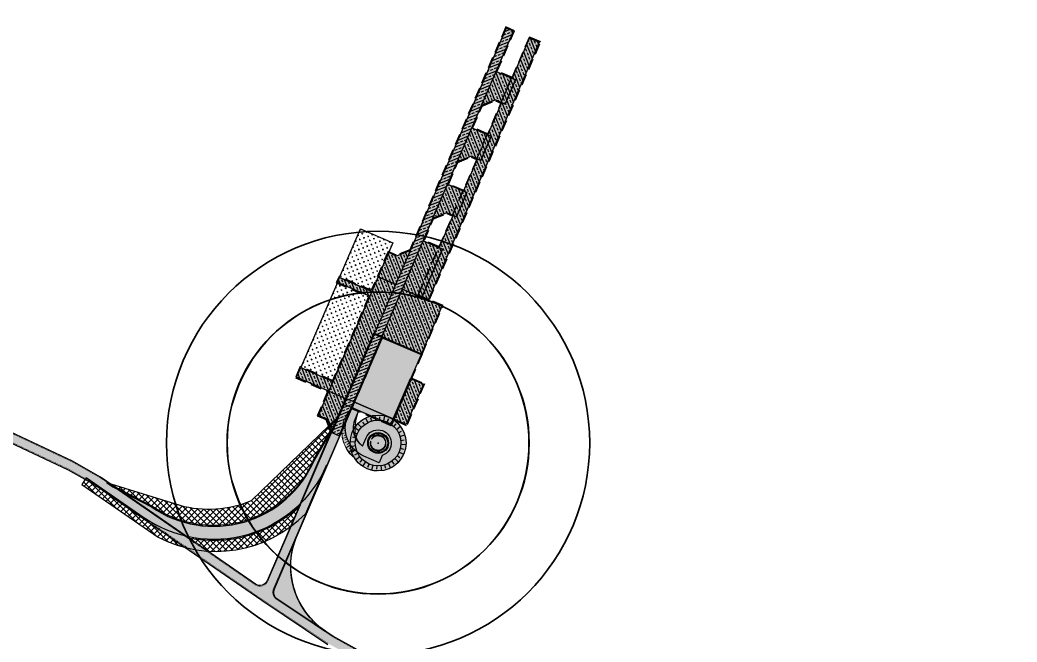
# Model space of a CAD drawing. Extents: x 466263 to 469319, y 5887365 to 5890189.
# Drawn here: x 467568 to 468137, y 5888886 to 5889241 of the extents above; entities that cross this region are included whole.
import ezdxf

# ---------------------------------------------------------------- set-up
doc = ezdxf.new("R2010")
doc.units = 0
doc.header["$MEASUREMENT"] = 0
doc.linetypes.add('VERDECKT', pattern=[9.524999999999995, 6.349999999999997, -3.174999999999998])
doc.layers.get('0').update_dxf_attribs({"linetype": 'CONTINUOUS'})
for name, color, linetype, transparency in [('UTEC -Flächen mit Böschung 0.5 m- KSF dauerhaft', 24, 'VERDECKT', 0.5), ('UTEC -Flächen mit Böschung 0.5 m- KSF temporär', 54, 'VERDECKT', 0.5), ('UTEC -Flächen mit Böschung 0.5 m- Zuwegung dauerhaft', 32, 'VERDECKT', 0.5), ('UTEC -Flächen mit Böschung 0.5 m- Zuwegung temporär', 84, 'VERDECKT', 0.5), ('UTEC -Flächen- Fundament', 162, 'VERDECKT', 0.5), ('UTEC -Flächen- KSF Blattlager', 254, 'CONTINUOUS', 0.5), ('UTEC -Flächen- KSF dauerhaft', 252, 'CONTINUOUS', 0.5), ('UTEC -Flächen- KSF temporär', 254, 'CONTINUOUS', 0.5), ('UTEC -Flächen- Zuwegung dauerhaft', 33, 'CONTINUOUS', 0.5), ('UTEC -Flächen- Zuwegung temporär', 85, 'CONTINUOUS', 0.5), ('UTEC -Flächen- Zuwegung Überschwenkbereich', 252, 'CONTINUOUS', 0.5)]:
    doc.layers.add(name, color=color, linetype=linetype, transparency=transparency)
for name, color, linetype, lineweight in [('UTEC -WKA- Kreise - Baulast', 70, 'CONTINUOUS', 35), ('UTEC -WKA- Kreise - Rotor (ohne Exzentrizität)', 150, 'CONTINUOUS', 35), ('UTEC -WKA- Kreise - Rotorüberstrich (mit Exzentrizität)', 150, 'CONTINUOUS', 35)]:
    doc.layers.add(name, color=color, linetype=linetype, lineweight=lineweight)
for name, color, linetype in [('UTEC -WKA- Kreise - Standort', 10, 'CONTINUOUS'), ('UTEC -WKA- KSF Blattlager', 253, 'CONTINUOUS'), ('UTEC -WKA- KSF dauerhaft', 7, 'CONTINUOUS'), ('UTEC -WKA- KSF temporär', 253, 'CONTINUOUS'), ('UTEC -WKA- Turm & Fundament', 7, 'CONTINUOUS'), ('UTEC -WKA- Turm & Fundament Schraffur', 253, 'CONTINUOUS'), ('UTEC -Zuwegung- dauerhaft', 34, 'CONTINUOUS'), ('UTEC -Zuwegung- temporär', 86, 'CONTINUOUS'), ('UTEC -Zuwegung- Überschwenkbereich', 253, 'CONTINUOUS')]:
    doc.layers.add(name, color=color, linetype=linetype)
doc.layers.add('UTEC __Hilfslinien__', color=201, linetype='CONTINUOUS', plot=False)

# ---------------------------------------------------------------- blocks, each defined once
blk = doc.blocks.new('WKA - Fundament')
at = {"layer": 'UTEC -WKA- Turm & Fundament'}
for radius in [13, 5.94]:
    blk.add_circle((0, 0), radius, dxfattribs=at)
at = {"layer": 'UTEC -WKA- Turm & Fundament Schraffur'}
for points in [[(-8.356238925919111, 9.958577760551632), (-10.24860564883261, 12.21381260109001)], [(-6.499999999992722, 11.25833024920166), (-7.457968019860345, 12.91757953163915)], [(-4.446261863225116, 12.21600407022015), (-5.453169165174356, 14.98245914581139)], [(-2.257426309660559, 12.8025007891606), (-2.590125111487167, 14.68932945537017)], [(-2.2737e-12, 13), (-3.638e-12, 15.94399999999905)], [(2.257426309667605, 12.80250078915924), (2.590125111494669, 14.68932945537199)], [(4.446261863231483, 12.21600407021742), (5.453169165181633, 14.98245914581139)], [(6.499999999998181, 11.25833024919848), (7.457968019870349, 12.91757953164415)], [(8.356238925923435, 9.958577760547996), (10.24860564883988, 12.21381260109001)], [(-11.25833024919552, 6.500000000003637), (-13.80790903793104, 7.972000000000661)], [(-9.958577760542992, 8.356238925929574), (-11.42626991715178, 9.587778873221849)], [(9.958577760545948, 8.356238925925936), (11.42626991716611, 9.587778873227762)], [(11.25833024919734, 6.500000000000452), (13.80790903793831, 7.972000000000661)], [(-12.80250078915833, 2.2574263096717), (-15.70177481401924, 2.768646544721832)], [(-14.91593603973206, 0), (-13, 0)], [(-13, 0), (-14.91593603973206, 0)], [(-12.21600407021583, 4.446261863236486), (-14.01639502864964, 5.101550582148774)], [(12.21600407021651, 4.446261863234211), (14.01639502866737, 5.101550582152412)], [(12.80250078915855, 2.257426309670333), (15.70177481402652, 2.768646544721832)], [(13, 0), (14.91593603975116, 0)], [(14.91593603975116, 0), (13, 0)], [(-15.70177481402675, -2.768646544721375), (-12.80250078915878, -2.257426309669881)], [(-14.01639502865191, -5.101550582146046), (-12.21600407021674, -4.446261863233758)], [(14.01639502866965, -5.101550582150136), (12.21600407021765, -4.446261863231483)], [(15.70177481403402, -2.768646544721375), (12.80250078915901, -2.257426309668517)], [(-13.80790903793831, -7.972000000001571), (-11.25833024919689, -6.500000000001362)], [(-11.42626991715656, -9.587778873220033), (-9.958577760545722, -8.356238925925936)], [(-10.24860564884125, -12.21381260109047), (-8.356238925924117, -9.95857776054754)], [(-7.457968019866711, -12.91757953163869), (-6.499999999997726, -11.25833024919893)], [(7.457968019876942, -12.91757953164415), (6.500000000003183, -11.25833024919575)], [(10.24860564884852, -12.21381260109047), (8.356238925928206, -9.958577760543903)], [(11.42626991717065, -9.587778873225943), (9.958577760548678, -8.356238925922298)], [(13.80790903794559, -7.972000000001571), (11.2583302491987, -6.499999999998181)], [(-5.453169165181178, -14.98245914581184), (-4.446261863231028, -12.21600407021788)], [(-2.590125111494669, -14.68932945537244), (-2.257426309667605, -12.80250078915924)], [(1.04592e-11, -15.94400000000087), (9.0949e-12, -13)], [(2.590125111502401, -14.68932945537426), (2.257426309674654, -12.80250078915787)], [(5.453169165188455, -14.98245914581184), (4.446261863237396, -12.2160040702156)]]:
    blk.add_lwpolyline(points, dxfattribs=at)
blk.add_circle((0, 0), 15.944, dxfattribs=at)

msp = doc.modelspace()

# ---------------------------------------------------------------- hatches: boundary and pattern name
at = {"layer": 'UTEC -Flächen mit Böschung 0.5 m- KSF dauerhaft'}
h = msp.add_hatch(color=256, dxfattribs=at)
h.dxf.hatch_style = 1
h.paths.add_polyline_path([(467780.1363938871, 5889009.519988928), (467757.6380568281, 5889019.219206915), (467775.2550037872, 5889060.083533411), (467797.7533408459, 5889050.384315423)])
at = {"layer": 'UTEC -Flächen mit Böschung 0.5 m- KSF temporär', "true_color": 0x991b1e}
h = msp.add_hatch(color=244, dxfattribs=at)
h.dxf.hatch_style = 1
h.paths.add_polyline_path([(467797.7533408459, 5889050.384315423), (467809.6299343013, 5889077.933299574), (467795.3962924886, 5889084.069539527), (467807.2728859437, 5889111.618523681), (467799.0081906978, 5889115.181501717), (467804.2706669844, 5889127.38835854), (467811.7708663616, 5889130.369825446), (467814.7947284654, 5889129.066213646), (467821.1289116418, 5889143.759005195), (467812.8642163954, 5889147.321983231), (467818.126692682, 5889159.528840052), (467825.6268920601, 5889162.51030696), (467828.6507541634, 5889161.206695157), (467834.9849373397, 5889175.899486706), (467826.7202420932, 5889179.462464742), (467831.98271838, 5889191.669321564), (467839.4829177575, 5889194.650788473), (467842.506779861, 5889193.347176671), (467848.8409630372, 5889208.039968217), (467840.576267791, 5889211.602946256), (467850.4734290039, 5889234.560433052), (467845.4227819091, 5889236.737808516), (467790.6744995585, 5889109.743517723), (467783.1743001815, 5889106.762050814), (467778.3138391342, 5889108.857435513), (467768.7531814028, 5889086.68050327), (467750.3871919665, 5889094.598232238), (467748.8036461727, 5889090.925034353), (467767.1696356083, 5889083.007305382), (467746.6429232532, 5889035.39347777), (467728.2769338171, 5889043.311206741), (467725.5057286779, 5889036.883110438), (467743.8717181141, 5889028.965381468), (467737.9334213862, 5889015.190889391), (467742.7938824331, 5889013.095504692), (467745.7753493409, 5889005.595305315), (467770.2043566922, 5889062.260908879)])
h.paths.add_polyline_path([(467799.1614398928, 5889033.442731757), (467788.8683922314, 5889009.566945491), (467781.5219964572, 5889012.734037079), (467791.8150441182, 5889036.609823342)], flags=17)
h.paths.add_polyline_path([(467801.9558073827, 5889081.350575691), (467865.2976391446, 5889228.278491175), (467858.8695428417, 5889231.049696315), (467795.5277110807, 5889084.121780829)])
at = {"layer": 'UTEC -Flächen- Fundament'}
h = msp.add_hatch(color=256, dxfattribs=at)
h.dxf.hatch_style = 1
edge = h.paths.add_edge_path()
edge.add_line((467767.7410506339, 5889014.863723263), (467780.1363938871, 5889009.519988928))
edge.add_line((467780.1363938871, 5889009.519988928), (467781.5219964572, 5889012.734037079))
edge.add_line((467781.5219964572, 5889012.734037079), (467782.198287615, 5889012.442482402))
edge.add_arc((467772.6308580888, 5888999.688054613), 15.94399999945345, -149.03984273437447, 53.12547762753218, ccw=False)
edge.add_arc((467770.2415992333, 5889005.764318357), 18.19849336862946, 178.4499608439676, 231.6836337980162, ccw=False)
edge.add_line((467752.0497650189, 5889006.256587366), (467757.6380568279, 5889019.219206915))
edge.add_line((467757.6380568279, 5889019.219206915), (467761.3471895275, 5889017.628293918))
edge.add_line((467761.3471895275, 5889017.628293918), (467760.1456752856, 5889013.253462739))
edge.add_arc((467771.3433162745, 5889010.363974436), 11.56444146354536, 165.5307876999519, 185.4630551236251)
edge.add_arc((467773.1162810203, 5888998.886958656), 16.85675262214411, 108.5950230537988, 142.0087005807569, ccw=False)
at = {"layer": 'UTEC -Flächen- KSF Blattlager'}
h = msp.add_hatch(dxfattribs=at)
h.set_pattern_fill('GRASS', color=256, scale=0.1, angle=-113.3212710577029)
h.set_pattern_definition([(336.6787289422971, (467772.6308580898, 5888999.68805461), (2.360345230713575, 0.93828054989511), [0.4762500000000001, -3.115852448]), (291.6787289422972, (467772.6308580898, 5888999.68805461), (2.360345230994588, 0.938280550006818), [0.4762500000000002, -2.06375]), (21.6787289422971, (467772.6308580898, 5888999.68805461), (-0.9382805500068176, 2.360345230994588), [0.4762500000000001, -2.06375])])
h.paths.add_polyline_path([(467780.9503643366, 5889113.710139382), (467769.0143879138, 5889086.02341031), (467750.6483984783, 5889093.94113928), (467762.5843749011, 5889121.627868353)])
h.paths.add_polyline_path([(467749.4607391328, 5889091.186240865), (467728.538140329, 5889042.654113779), (467746.904129765, 5889034.73638481), (467767.8267285686, 5889083.268511894)])
at = {"layer": 'UTEC -Flächen- KSF dauerhaft'}
h = msp.add_hatch(color=256, dxfattribs=at)
h.dxf.hatch_style = 1
h.paths.add_polyline_path([(467781.2607899453, 5889013.391130039), (467779.8751873758, 5889010.177081887), (467757.3768503168, 5889019.876299878), (467758.7624528865, 5889023.090348027)])
h.paths.add_polyline_path([(467797.0962478857, 5889050.12310891), (467781.2607899453, 5889013.391130039), (467758.7624528865, 5889023.090348027), (467774.5979108268, 5889059.822326901)])
h = msp.add_hatch(dxfattribs=at)
h.set_pattern_fill('GRAVEL', color=256, scale=2, angle=-113.3212710577029)
h.set_pattern_definition([(114.6915164462971, (467773.8973805475, 5888997.573930476), (-10.19520731605279, 21.8187476217749), [0.269072, -26.63817609414741]), (71.6484696702971, (467773.7849802138, 5888997.81840167), (-7.664675820633922, -22.8309602199423), [0.4617360000000001, -45.71184952245999]), (19.18917602029708, (467773.9303560013, 5888998.256654883), (-28.1203173495234, -9.656487568577443), [0.325576, -32.2320651921994]), (153.9524179482971, (467773.7799976952, 5888999.170871698), (35.94020597452364, -17.67205688392889), [0.4204760000000002, -41.62711608325799]), (179.5123831202971, (467773.4022296461, 5888999.355509993), (25.99805180801272, -0.3182800463258086), [0.4123099999999999, -40.81874625617659]), (243.9524179482971, (467772.9899340151, 5888999.359018932), (17.67205688392889, 35.94020597452364), [0.4204760000000002, -41.62711608325799]), (284.3729694089971, (467772.8052957172, 5888998.981250881), (-8.072941774541903, 31.79351523667766), [0.556058, -55.049697097832]), (318.9340573171971, (467772.9433275003, 5888998.442597721), (34.8627664795722, -30.27519633942644), [0.5249760000000001, -51.97264299362679]), (8.108294557297098, (467773.3391354045, 5888998.09772658), (30.20996944264249, 4.399743887387874), [0.4219000000000002, -41.76814621945799]), (61.91508725129716, (467773.7568182329, 5888998.157233344), (-10.5461008107706, -19.41081548233002), [0.4816640000000004, -23.6015251575846]), (109.076166740297, (467773.9835757072, 5888998.582181633), (-10.70131361513657, 30.74868919011811), [0.622896, -61.6667500095898]), (25.4928037762971, (467772.9777765377, 5888997.360556472), (16.56200394058551, 8.105555222933951), [0.212602, -21.04768962546939]), (58.14796333229708, (467773.1696802957, 5888997.452060285), (-13.96624554838276, -22.29224047246661), [0.404474, -40.043022832314]), (111.6787289422971, (467773.3831328433, 5888997.795626887), (-1.836598943576936, 0.7917728970175362), [0.282842, -2.5455851247462]), (89.87731945629713, (467773.6589488193, 5888997.829176064), (-0.2856665979338606, -10.76654051192044), [0.152316, -15.0792302117278]), (178.480138428297, (467773.6592749538, 5888997.981491177), (6.301569727748709, -0.5387197474763683), [0.215406, -10.554923614269]), (277.6424854743971, (467773.4439441436, 5888997.98720451), (1.297879196101274, -7.093342624766441), [0.349858, -11.3120457896906]), (48.24378011929713, (467773.4904721138, 5888997.640455109), (-3.420144737612203, -2.881424990136571), [0.252982, -6.071573320336798]), (263.0682692762971, (467774.1185032341, 5888999.046718565), (-2.4079321394446, -20.74130812682335), [0.3544, -35.0856902933388]), (317.0249048841971, (467774.0757317887, 5888998.694908098), (-17.03549679128258, 16.05589764150665), [0.2973219999999999, -29.434815494638]), (179.877319456297, (467773.8577919027, 5888997.482100528), (10.76654051192044, -0.2856665979338708), [0.30463, -14.9269162117278]), (230.2891886082971, (467773.5531616767, 5888997.482752797), (13.42752580090712, 15.99067074471774), [0.3544, -35.08569029333799]), (226.1226837222971, (467772.9798118891, 5888999.537617761), (7.632062372242137, 7.599448923850173), [0.3417599999999999, -16.74624749063499]), (181.4538695112971, (467772.7429322889, 5888999.291268304), (24.16145286443562, 0.4734928506918319), [0.286356, -28.349286126552]), (313.4801384286971, (467772.0132752301, 5888998.255507434), (7.599448923850084, -7.632062372242007), [0.30463, -14.9269162117278]), (264.0327535785971, (467772.2228927083, 5888998.034463294), (2.946651886920463, 27.04287785457208), [0.335262, -33.19084722848]), (316.1226837226972, (467772.4012439496, 5888999.155440918), (-7.599448923850037, 7.632062372242042), [0.17088, -16.91712749063499]), (347.9886614162972, (467772.060781604, 5888998.365703372), (8.138168671325825, -1.33049264449337), [0.10198, -10.0960590271856]), (52.64248547429713, (467772.1605292801, 5888998.344480718), (-4.211917634629796, -4.718023933713515), [0.41231, -7.8339012512354]), (72.68773489929706, (467772.4107138065, 5888998.672211861), (-6.081130026598897, -19.15776233278827), [0.3821, -37.82784634908561]), (190.3687964682971, (467773.2786502386, 5888998.058464071), (4.464970784171673, 0.2530531495418704), [0.2884439999999999, -6.922658550927999]), (239.8359555292971, (467772.9949165335, 5888998.006548903), (-17.13333713645324, -29.63863624677484), [0.5035880000000001, -49.8551252480566]), (307.6241248431971, (467772.7418753411, 5888997.571152352), (-9.689101016969042, 12.8888060534313), [0.205912, -20.385348281974]), (336.6787289422971, (467772.8675806012, 5888997.408062846), (2.628371840594649, 1.04482604655947), [0.12, -1.879999999999999]), (6.935166106297089, (467772.4816472329, 5888998.685190653), (-16.0232841931098, -1.803985495185129), [0.277848, -27.50703997889961]), (294.6915164464972, (467772.7574632089, 5888998.718739831), (10.19520731605279, -21.81874762177477), [0.538144, -26.3691040941474]), (246.678728942297, (467772.9822638762, 5888998.229797443), (1.04482604655947, -2.628371840594649), [0.5200000000000001, -1.479999999999999]), (211.9835754112972, (467772.776402923, 5888997.752281718), (-20.77392157521511, -12.82357915664787), [0.3162279999999999, -31.306548601684]), (140.7333330412971, (467772.5081785413, 5888997.584783416), (-6.55462287729063, 5.003690531647488), [0.291204, -14.269015778561]), (94.32470430629714, (467772.2827256054, 5888997.769095579), (-3.32230439243654, 42.81310889813997), [0.47413, -46.93894836451878]), (62.10480768229711, (467772.2469720296, 5888998.241876374), (12.12964660480568, 23.08401336948411), [0.5015980000000001, -49.65814681593781])])
edge = h.paths.add_edge_path()
edge.add_line((467761.5091979396, 5889018.094810857), (467759.4940686385, 5889013.420510488))
edge.add_arc((467771.4319617716, 5889008.273986657), 12.99999999937416, 156.6787289462183, 233.3363651479774)
edge.add_line((467763.6694518681, 5888997.845974382), (467765.7436120513, 5889002.657202976))
edge.add_arc((467772.6308580899, 5888999.688054611), 7.500000000202149, -71.5109561640611, 156.6787289421134, ccw=False)
edge.add_line((467775.0092829231, 5888992.575172262), (467773.2277939049, 5888988.442824637))
edge.add_line((467773.2277939049, 5888988.442824637), (467764.5039489227, 5888992.203745901))
edge.add_arc((467771.4319617704, 5889008.273986656), 17.49999999798145, 156.6787289435332, 246.67872894385602, ccw=False)
edge.add_line((467755.3617210155, 5889015.201999504), (467757.3768503168, 5889019.876299878))
edge.add_line((467757.3768503168, 5889019.876299878), (467761.5091979396, 5889018.094810857))
edge = h.paths.add_edge_path(flags=16)
edge.add_arc((467772.6308580898, 5888999.68805461), 5.5, 0, 360)
at = {"layer": 'UTEC -Flächen- KSF temporär'}
h = msp.add_hatch(dxfattribs=at)
h.set_pattern_fill('ANSI33', color=256, scale=0.5, angle=-23.32127105770291)
h.set_pattern_definition([(21.6787289422971, (467773.0267445382, 5889000.606354084), (-1.172850687508522, 2.950431538743236), []), (21.6787289422971, (467775.0883865419, 5888999.717563272), (-1.172850687508522, 2.950431538743236), [1.587499999999999, -0.79375])])
h.paths.add_polyline_path([(467845.6839884204, 5889236.080715558), (467746.3164898447, 5889005.587548139), (467750.4488374679, 5889003.80605912), (467849.8163360436, 5889234.299226537)])
h = msp.add_hatch(dxfattribs=at)
h.set_pattern_fill('ANSI33', color=256, scale=0.5, angle=-113.3212710577029)
h.set_pattern_definition([(291.6787289422972, (467773.0267445382, 5889000.606354084), (2.950431538743236, 1.172850687508522), []), (291.6787289422972, (467772.1379537286, 5888998.544712079), (2.950431538743236, 1.172850687508522), [1.587499999999999, -0.7937500000000002])])
h.paths.add_polyline_path([(467864.5091275922, 5889227.965043362), (467801.1672958308, 5889081.037127876), (467797.4940979437, 5889082.62067367), (467809.370691399, 5889110.169657824), (467807.5340924553, 5889110.961430723), (467815.4518214255, 5889129.327420157), (467817.2884203688, 5889128.53564726), (467823.2267170967, 5889142.310139336), (467821.3901181531, 5889143.101912234), (467829.3078471233, 5889161.467901669), (467831.1444460669, 5889160.676128772), (467837.0827427945, 5889174.450620847), (467835.2461438509, 5889175.242393748), (467843.1638728212, 5889193.608383183), (467845.0004717647, 5889192.816610285), (467850.9387684923, 5889206.591102363), (467849.1021695488, 5889207.38287526), (467858.9993307615, 5889230.340362053)])
h.paths.add_polyline_path([(467850.9387684923, 5889206.591102363), (467845.0004717647, 5889192.816610285), (467839.4906749338, 5889195.191928975), (467831.6055594121, 5889192.057450836), (467839.9191748311, 5889211.341739744)], flags=17)
h.paths.add_polyline_path([(467837.0827427945, 5889174.450620847), (467831.1444460669, 5889160.676128772), (467825.6346492362, 5889163.051447463), (467817.7495337144, 5889159.916969323), (467826.0631491331, 5889179.201258233)], flags=17)
h.paths.add_polyline_path([(467809.370691399, 5889110.169657824), (467797.4940979437, 5889082.62067367), (467786.4745042821, 5889087.371311053), (467798.3510977375, 5889114.920295206)])
h.paths.add_polyline_path([(467823.2267170967, 5889142.310139336), (467817.2884203688, 5889128.53564726), (467811.7786235384, 5889130.910965953), (467803.8935080166, 5889127.776487812), (467812.2071234353, 5889147.060776719)], flags=17)
h.paths.add_polyline_path([(467774.5979108268, 5889059.822326901), (467786.4745042821, 5889087.371311053), (467808.972841341, 5889077.672093065), (467797.0962478857, 5889050.12310891)])
h.paths.add_polyline_path([(467769.0143879138, 5889086.02341031), (467767.8267285686, 5889083.268511894), (467749.4607391328, 5889091.186240865), (467750.6483984783, 5889093.94113928)], flags=17)
h.paths.add_polyline_path([(467746.904129765, 5889034.73638481), (467744.5288110738, 5889029.22658798), (467726.162821638, 5889037.14431695), (467728.538140329, 5889042.654113779)])
h.paths.add_polyline_path([(467772.636748918, 5889094.425850475), (467744.5288110738, 5889029.22658798), (467754.6301052635, 5889024.871837046), (467782.7380431074, 5889090.071099542)])
h.paths.add_polyline_path([(467782.7380431074, 5889090.071099542), (467791.0516585263, 5889109.35538845), (467783.1665430047, 5889106.220910313), (467778.5750456457, 5889108.200342554), (467772.636748918, 5889094.425850475)])
h.paths.add_polyline_path([(467754.6301052635, 5889024.871837046), (467746.3164898447, 5889005.587548139), (467743.1820117052, 5889013.472663663), (467738.5905143462, 5889015.452095902), (467744.5288110738, 5889029.22658798)])
h.paths.add_polyline_path([(467798.5043469324, 5889033.181525246), (467788.6071857197, 5889010.224038449), (467781.2607899453, 5889013.391130039), (467791.1579511581, 5889036.348616834)])
at = {"layer": 'UTEC -Flächen- Zuwegung dauerhaft', "linetype": 'ByBlock', "transparency": 33554687}
h = msp.add_hatch(color=256, dxfattribs=at)
h.dxf.hatch_style = 1
edge = h.paths.add_edge_path()
edge.add_line((467161.2238384848, 5889183.860414687), (467328.3059508587, 5889110.694583854))
edge.add_line((467328.3059508587, 5889110.694583854), (467387.6546626089, 5889085.800720166))
edge.add_line((467387.6546626089, 5889085.800720166), (467408.4717170744, 5889077.023495592))
edge.add_line((467408.4717170744, 5889077.023495592), (467452.9652167604, 5889056.913677186))
edge.add_line((467452.9652167604, 5889056.913677186), (467482.8594347517, 5889038.179260146))
edge.add_line((467482.8594347517, 5889038.179260146), (467596.2248761559, 5888984.882597482))
edge.add_line((467596.2248761559, 5888984.882597482), (467611.7411370408, 5888976.068674606))
edge.add_line((467611.7411370408, 5888976.068674606), (467626.4762803078, 5888965.894863622))
edge.add_line((467626.4762803078, 5888965.894863622), (467662.2722898613, 5888941.181857027))
edge.add_line((467662.2722898613, 5888941.181857027), (467706.5966833199, 5888910.580560507))
edge.add_line((467706.5966833199, 5888910.580560507), (467744.2713169934, 5888885.413581919))
edge.add_line((467744.2713169934, 5888885.413581919), (467783.392510094, 5888863.773766201))
edge.add_line((467783.392510094, 5888863.773766201), (467803.7309663348, 5888854.91048106))
edge.add_line((467803.7309663348, 5888854.91048106), (467885.6886416062, 5888819.196218793))
edge.add_arc((467884.5900628961, 5888816.675182335), 2.75000000019332, -23.263205345772292, 66.4541272544426, ccw=False)
edge.add_line((467887.1164884641, 5888815.589054419), (467835.5362460943, 5888695.523709198))
edge.add_line((467835.5362460943, 5888695.523709198), (467743.2301771561, 5888481.04331467))
edge.add_line((467743.2301771561, 5888481.04331467), (467747.3636322967, 5888479.264396853))
edge.add_line((467747.3636322967, 5888479.264396853), (467839.6697012352, 5888693.744791381))
edge.add_line((467839.6697012352, 5888693.744791381), (467843.5399138097, 5888702.832563583))
edge.add_arc((467848.1334148419, 5888700.857785553), 5.000000000098614, 55.49663347321831, 156.736794648986, ccw=False)
edge.add_line((467850.9656881375, 5888704.978250087), (467866.9651252842, 5888693.980757405))
edge.add_line((467866.9651252842, 5888693.980757405), (467881.2735465089, 5888686.828063624))
edge.add_line((467881.2735465089, 5888686.828063624), (467921.6173650909, 5888666.660423382))
edge.add_line((467921.6173650909, 5888666.660423382), (467955.0831704399, 5888651.452040912))
edge.add_line((467955.0831704399, 5888651.452040912), (467988.2156329928, 5888636.983623199))
edge.add_line((467988.2156329928, 5888636.983623199), (468022.1288413506, 5888622.126106081))
edge.add_line((468022.1288413506, 5888622.126106081), (468034.2801373327, 5888616.811099509))
edge.add_line((468034.2801373327, 5888616.811099509), (468039.9912397404, 5888614.527195036))
edge.add_arc((468042.6832769991, 5888621.258869077), 7.250000000273489, 248.2032305211657, 336.4979976853574)
edge.add_line((468049.3318615052, 5888618.367705977), (468088.1067980805, 5888707.535433209))
edge.add_arc((468090.628674961, 5888706.438785142), 2.749999996723889, 61.8656010810796, 156.4979977896841, ccw=False)
edge.add_line((468091.9254138169, 5888708.863855929), (468134.7111038021, 5888685.98540353))
edge.add_line((468134.7111038021, 5888685.98540353), (468136.8330401137, 5888689.953701186))
edge.add_line((468136.8330401137, 5888689.953701186), (468094.0473501252, 5888712.832153587))
edge.add_arc((468090.6286749627, 5888706.438785137), 7.250000000298518, 61.8656011442634, 156.4979976935745)
edge.add_line((468083.9800904561, 5888709.329948236), (468045.2051538811, 5888620.162221002))
edge.add_arc((468042.6832769987, 5888621.258869076), 2.750000001403171, 248.2032305306532, 336.49799766280546, ccw=False)
edge.add_line((468041.6621594178, 5888618.705475473), (468036.017712783, 5888620.962723903))
edge.add_line((468036.017712783, 5888620.962723903), (468023.9346159704, 5888626.24789914))
edge.add_line((468023.9346159704, 5888626.24789914), (467990.0189509289, 5888641.106492542))
edge.add_line((467990.0189509289, 5888641.106492542), (467956.9145877964, 5888655.562639685))
edge.add_line((467956.9145877964, 5888655.562639685), (467923.5549758614, 5888670.722763045))
edge.add_line((467923.5549758614, 5888670.722763045), (467883.2856663221, 5888690.853156648))
edge.add_line((467883.2856663221, 5888690.853156648), (467869.2567013086, 5888697.866151949))
edge.add_line((467869.2567013086, 5888697.866151949), (467851.1399942014, 5888710.318987135))
edge.add_arc((467853.9722674969, 5888714.439451669), 4.999999999311043, 156.7367946595808, 235.4966334677227, ccw=False)
edge.add_line((467849.3787664645, 5888716.414229699), (467891.0541334469, 5888813.354664711))
edge.add_arc((467883.9342068508, 5888816.415570658), 7.749999996997954, 336.736794632963, 426.4541272702157)
edge.add_line((467887.0302013939, 5888823.520309762), (467805.5286405878, 5888859.035813442))
edge.add_line((467805.5286405878, 5888859.035813442), (467785.3849078053, 5888867.814240153))
edge.add_line((467785.3849078053, 5888867.814240153), (467746.6142802287, 5888889.26014124))
edge.add_line((467746.6142802287, 5888889.26014124), (467714.7138549377, 5888910.569899077))
edge.add_arc((467717.4912172818, 5888914.727573722), 5.000000004561696, 156.678728992453, 236.2567366060093, ccw=False)
edge.add_line((467712.8997199175, 5888916.707005962), (467750.4488374679, 5889003.80605912))
edge.add_line((467750.4488374679, 5889003.80605912), (467774.5979108268, 5889059.822326901))
edge.add_line((467774.5979108268, 5889059.822326901), (467770.4655632038, 5889061.603815918))
edge.add_line((467770.4655632038, 5889061.603815918), (467746.3164898447, 5889005.587548139))
edge.add_line((467746.3164898447, 5889005.587548139), (467709.8730485795, 5888921.053225227))
edge.add_arc((467705.2815512197, 5888923.03265747), 5.000000000566027, 235.37903284189548, 336.67872895199173, ccw=False)
edge.add_line((467702.4408265672, 5888918.918014902), (467664.828942049, 5888944.885035336))
edge.add_line((467664.828942049, 5888944.885035336), (467629.0329110003, 5888969.598056771))
edge.add_line((467629.0329110003, 5888969.598056771), (467614.1354453828, 5888979.88394247))
edge.add_line((467614.1354453828, 5888979.88394247), (467598.2788475065, 5888988.891191822))
edge.add_line((467598.2788475065, 5888988.891191822), (467485.0316629435, 5889042.128595474))
edge.add_line((467485.0316629435, 5889042.128595474), (467455.0964544711, 5889060.888700852))
edge.add_line((467455.0964544711, 5889060.888700852), (467410.3250804919, 5889081.124110672))
edge.add_line((467410.3250804919, 5889081.124110672), (467389.3931534818, 5889089.95134054))
edge.add_line((467389.3931534818, 5889089.95134054), (467340.1854522055, 5889110.591044267))
edge.add_arc((467342.1196574056, 5889115.201776339), 4.999999999645334, 154.5946487236015, 247.2419180683372, ccw=False)
edge.add_line((467337.6031812682, 5889117.346873843), (467395.2742611796, 5889238.772615962))
edge.add_line((467395.2742611796, 5889238.772615962), (467391.2094326555, 5889240.703203712))
edge.add_line((467391.2094326555, 5889240.703203712), (467333.2758219189, 5889118.724706204))
edge.add_arc((467328.7593457808, 5889120.869803709), 5.000000000969319, 246.3528309579903, 334.5946487173953, ccw=False)
edge.add_line((467326.7538292949, 5889116.289639559), (467167.8960943486, 5889185.848676333))
edge.add_arc((467169.5649794791, 5889190.297825883), 4.751853248649042, 153.0924593401844, 249.4388286316699, ccw=False)
edge.add_line((467165.3275714754, 5889192.448286926), (467161.2238384848, 5889183.860414687))
at = {"layer": 'UTEC -Flächen- Zuwegung temporär', "linetype": 'ByBlock'}
h = msp.add_hatch(color=256, dxfattribs=at)
h.dxf.hatch_style = 1
edge = h.paths.add_edge_path()
edge.add_line((467748.8544252873, 5889011.474551306), (467736.323856698, 5888989.986534859))
edge.add_arc((467678.9301397108, 5889014.729437891), 62.50000000061736, 235.40570882823602, 336.67872894200156, ccw=False)
edge.add_line((467643.4450317919, 5888963.279878942), (467621.3773201932, 5888974.88382376))
edge.add_line((467621.3773201932, 5888974.88382376), (467629.0329110003, 5888969.598056771))
edge.add_line((467629.0329110003, 5888969.598056771), (467662.0689458186, 5888946.790493677))
edge.add_arc((467678.9301397098, 5889014.729437895), 70.00000000342605, 256.0618580064183, 316.0225797771585)
edge.add_line((467729.3030849503, 5888966.123199732), (467748.8544252873, 5889011.474551306))
h = msp.add_hatch(color=256, dxfattribs=at)
h.dxf.hatch_style = 1
edge = h.paths.add_edge_path()
edge.add_line((467712.8997199175, 5888916.707005962), (467726.0881780921, 5888947.298995722))
edge.add_arc((467767.4116543245, 5888929.484105545), 44.99999999938034, 156.6787289501466, 236.2567366431657)
edge.add_line((467742.4153932729, 5888892.065033757), (467714.7138549377, 5888910.569899077))
edge.add_arc((467717.4912172932, 5888914.727573725), 5.00000001325453, 156.6787290733455, 236.256736514529, ccw=False)
at = {"layer": 'UTEC -Flächen- Zuwegung Überschwenkbereich', "linetype": 'ByBlock'}
h = msp.add_hatch(dxfattribs=at)
h.set_pattern_fill('ANSI37', color=256, scale=20)
h.set_pattern_definition([(45, (0, 0), (-1.767766952966368, 1.767766952966368), []), (135, (0, 0), (-1.767766952966368, -1.767766952966368), [])])
h.paths.add_polyline_path([(467611.4676687494, 5888976.224016698), (467605.9450736317, 5888979.361095135), (467603.7041733446, 5888976.112032692), (467647.3333993323, 5888946.020661177, 0.0639455314185385), (467664.3557798113, 5888939.743428009), (467662.2722898613, 5888941.181857027), (467640.2037872799, 5888956.417606951, -0.0043858451878632), (467639.1868188384, 5888957.105931869)])
h.paths.add_polyline_path([(467723.4264673884, 5888952.491778842), (467729.3030849489, 5888966.123199731, -0.2677655124647534), (467662.068945818, 5888946.790493677), (467664.828942049, 5888944.885035336), (467674.5553470563, 5888938.16998341, 0.184871201132428)])
edge = h.paths.add_edge_path()
edge.add_line((467618.0992073313, 5888977.009923402), (467621.507962479, 5888974.695782626))
edge.add_line((467621.507962479, 5888974.695782626), (467643.4450317919, 5888963.279878942))
edge.add_arc((467678.9301397108, 5889014.729437891), 62.50000000058729, 235.405708828236, 336.6787289420015)
edge.add_line((467736.323856698, 5888989.986534859), (467748.8544252873, 5889011.474551306))
edge.add_line((467748.8544252873, 5889011.474551306), (467750.487093206, 5889015.26169303))
edge.add_line((467750.487093206, 5889015.26169303), (467700.2368912122, 5888966.660951206))
edge.add_arc((467676.1666837633, 5889024.340021181), 62.49999999709036, 254.7778250780857, 292.65139628155646, ccw=False)
edge.add_line((467659.7565184585, 5888964.032836912), (467618.0992073313, 5888977.009923402))

# ---------------------------------------------------------------- linework, layer by layer
at = {"layer": 'UTEC -Flächen mit Böschung 0.5 m- KSF dauerhaft'}
msp.add_lwpolyline([(467780.1363938871, 5889009.519988928), (467757.6380568281, 5889019.219206915), (467775.2550037872, 5889060.083533411), (467797.7533408459, 5889050.384315423)], close=True, dxfattribs=at)
at = {"layer": 'UTEC -Flächen mit Böschung 0.5 m- KSF temporär'}
for points in [[(467797.7533408459, 5889050.384315423), (467809.6299343013, 5889077.933299574), (467795.3962924886, 5889084.069539527), (467807.2728859437, 5889111.618523681), (467799.0081906978, 5889115.181501717), (467804.2706669844, 5889127.38835854), (467811.7708663616, 5889130.369825446), (467814.7947284654, 5889129.066213646), (467821.1289116418, 5889143.759005195), (467812.8642163954, 5889147.321983231), (467818.126692682, 5889159.528840052), (467825.6268920601, 5889162.51030696), (467828.6507541634, 5889161.206695157), (467834.9849373397, 5889175.899486706), (467826.7202420932, 5889179.462464742), (467831.98271838, 5889191.669321564), (467839.4829177575, 5889194.650788473), (467842.506779861, 5889193.347176671), (467848.8409630372, 5889208.039968217), (467840.576267791, 5889211.602946256), (467850.4734290039, 5889234.560433052), (467845.4227819091, 5889236.737808516), (467790.6744995585, 5889109.743517723), (467783.1743001815, 5889106.762050814), (467778.3138391342, 5889108.857435513), (467768.7531814028, 5889086.68050327), (467750.3871919665, 5889094.598232238), (467748.8036461727, 5889090.925034353), (467767.1696356083, 5889083.007305382), (467746.6429232532, 5889035.39347777), (467728.2769338171, 5889043.311206741), (467725.5057286779, 5889036.883110438), (467743.8717181141, 5889028.965381468), (467737.9334213862, 5889015.190889391), (467742.7938824331, 5889013.095504692), (467745.7753493409, 5889005.595305315), (467770.2043566922, 5889062.260908879)], [(467801.9558073827, 5889081.350575691), (467865.2976391446, 5889228.278491175), (467858.8695428417, 5889231.049696315), (467795.5277110807, 5889084.121780829)], [(467799.1614398928, 5889033.442731757), (467788.8683922314, 5889009.566945491), (467781.5219964572, 5889012.734037079), (467791.8150441182, 5889036.609823342)]]:
    msp.add_lwpolyline(points, close=True, dxfattribs=at)
at = {"layer": 'UTEC -Flächen mit Böschung 0.5 m- Zuwegung dauerhaft', "linetype": 'ByBlock'}
msp.add_lwpolyline([(467785.6062830597, 5888868.263182692), (467746.8746118353, 5888889.687535145), (467714.9915911715, 5888910.98566654, -0.3618864163489611), (467713.3588696535, 5888916.509062737), (467750.9079872038, 5889003.608115897), (467775.2550037872, 5889060.083533411), (467770.2043566922, 5889062.260908879), (467745.8573401088, 5889005.785491362), (467709.4138988436, 5888921.251168452, -0.4732301497050834), (467702.7248990325, 5888919.329479159), (467665.1130145144, 5888945.296499592), (467629.316980783, 5888970.00952288), (467614.401479643, 5888980.307861121), (467598.5090282464, 5888989.335476858), (467485.2716469842, 5889042.568271987)], format="xyb", dxfattribs=at)
msp.add_lwpolyline([(467482.6194450793, 5889037.739587163), (467595.9946896496, 5888984.438315722), (467611.4751027806, 5888975.644755954), (467626.1921935452, 5888965.483409236), (467661.9882200784, 5888940.770390918), (467706.3157624899, 5888910.166920379), (467744.0109853871, 5888884.986188015)], dxfattribs=at)
at = {"layer": 'UTEC -Flächen mit Böschung 0.5 m- Zuwegung temporär', "linetype": 'ByBlock'}
for points in [[(467745.7753493412, 5889005.595305315), (467745.3991108571, 5889006.541773523), (467735.8766563879, 5888990.21221459, -0.4733842953492048), (467643.7043058894, 5888963.708455624), (467621.859230213, 5888975.158692002), (467629.316980783, 5888970.00952288), (467664.4951708005, 5888945.723049253, 0.2479928072957409), (467727.8121953729, 5888963.927915922)], [(467726.5473278279, 5888947.101052498), (467713.3588696535, 5888916.509062737, 0.3618864162189912), (467714.9915911715, 5888910.98566654), (467742.6931295067, 5888892.480801221, -0.361886416114366)]]:
    msp.add_lwpolyline(points, format="xyb", close=True, dxfattribs=at)
at = {"layer": 'UTEC -Flächen- Fundament', "lineweight": 20}
msp.add_lwpolyline([(467767.7410506339, 5889014.863723263), (467780.1363938871, 5889009.519988928), (467781.5219964572, 5889012.734037079), (467782.198287615, 5889012.442482402, -1.214881448205386), (467758.9584755963, 5888991.485793159, -0.2365451246266793), (467752.0497650189, 5889006.256587366), (467757.6380568279, 5889019.219206915), (467761.3471895275, 5889017.628293918), (467760.1456752856, 5889013.253462739, 0.0871908699648406), (467759.8314028897, 5889009.262994606, -0.1468365393637837)], format="xyb", close=True, dxfattribs=at)
at = {"layer": 'UTEC -WKA- Kreise - Baulast'}
msp.add_circle((467772.6308580898, 5888999.68805461), 120.6039999999998, dxfattribs=at)
at = {"layer": 'UTEC -WKA- Kreise - Rotor (ohne Exzentrizität)'}
msp.add_circle((467772.6308580898, 5888999.68805461), 86, dxfattribs=at)
at = {"layer": 'UTEC -WKA- Kreise - Rotorüberstrich (mit Exzentrizität)'}
msp.add_circle((467772.6308580898, 5888999.68805461), 86.09799999999996, dxfattribs=at)
at = {"layer": 'UTEC -WKA- Kreise - Standort', "color": 6, "linetype": 'ByBlock'}
msp.add_point((467772.6308580898, 5888999.68805461), dxfattribs=at)
at = {"layer": 'UTEC -WKA- KSF Blattlager'}
for points in [[(467780.9503643366, 5889113.710139382), (467769.0143879138, 5889086.02341031), (467750.6483984783, 5889093.94113928), (467762.5843749011, 5889121.627868353)], [(467749.4607391328, 5889091.186240865), (467728.538140329, 5889042.654113779), (467746.904129765, 5889034.73638481), (467767.8267285686, 5889083.268511894)]]:
    msp.add_lwpolyline(points, close=True, dxfattribs=at)
at = {"layer": 'UTEC -WKA- KSF dauerhaft'}
for points in [[(467797.0962478857, 5889050.12310891), (467781.2607899453, 5889013.391130039), (467758.7624528865, 5889023.090348027), (467774.5979108268, 5889059.822326901)], [(467781.2607899453, 5889013.391130039), (467779.8751873758, 5889010.177081887), (467757.3768503168, 5889019.876299878), (467758.7624528865, 5889023.090348027)]]:
    msp.add_lwpolyline(points, close=True, dxfattribs=at)
msp.add_lwpolyline([(467761.5091979396, 5889018.094810857), (467759.4940686385, 5889013.420510488, 0.3475404855923581), (467763.6694518681, 5888997.845974382), (467765.7436120513, 5889002.657202976, -1.542658710510289), (467775.0092829231, 5888992.575172262), (467773.2277939049, 5888988.442824637), (467764.5039489227, 5888992.203745901, -0.4142135623730952), (467755.3617210155, 5889015.201999504), (467757.3768503168, 5889019.876299878)], format="xyb", close=True, dxfattribs=at)
msp.add_circle((467772.6308580898, 5888999.68805461), 5.5, dxfattribs=at)
at = {"layer": 'UTEC -WKA- KSF temporär'}
for points in [[(467845.6839884204, 5889236.080715558), (467746.3164898447, 5889005.587548139), (467750.4488374679, 5889003.80605912), (467849.8163360436, 5889234.299226537)], [(467864.5091275922, 5889227.965043362), (467801.1672958308, 5889081.037127876), (467797.4940979437, 5889082.62067367), (467809.370691399, 5889110.169657824), (467807.5340924553, 5889110.961430723), (467815.4518214255, 5889129.327420157), (467817.2884203688, 5889128.53564726), (467823.2267170967, 5889142.310139336), (467821.3901181531, 5889143.101912234), (467829.3078471233, 5889161.467901669), (467831.1444460669, 5889160.676128772), (467837.0827427945, 5889174.450620847), (467835.2461438509, 5889175.242393748), (467843.1638728212, 5889193.608383183), (467845.0004717647, 5889192.816610285), (467850.9387684923, 5889206.591102363), (467849.1021695488, 5889207.38287526), (467858.9993307615, 5889230.340362053)], [(467850.9387684923, 5889206.591102363), (467845.0004717647, 5889192.816610285), (467839.4906749338, 5889195.191928975), (467831.6055594121, 5889192.057450836), (467839.9191748311, 5889211.341739744)], [(467837.0827427945, 5889174.450620847), (467831.1444460669, 5889160.676128772), (467825.6346492362, 5889163.051447463), (467817.7495337144, 5889159.916969323), (467826.0631491331, 5889179.201258233)], [(467823.2267170967, 5889142.310139336), (467817.2884203688, 5889128.53564726), (467811.7786235384, 5889130.910965953), (467803.8935080166, 5889127.776487812), (467812.2071234353, 5889147.060776719)], [(467782.7380431074, 5889090.071099542), (467791.0516585263, 5889109.35538845), (467783.1665430047, 5889106.220910313), (467778.5750456457, 5889108.200342554), (467772.636748918, 5889094.425850475)], [(467809.370691399, 5889110.169657824), (467797.4940979437, 5889082.62067367), (467786.4745042821, 5889087.371311053), (467798.3510977375, 5889114.920295206)], [(467772.636748918, 5889094.425850475), (467744.5288110738, 5889029.22658798), (467754.6301052635, 5889024.871837046), (467782.7380431074, 5889090.071099542)], [(467769.0143879138, 5889086.02341031), (467767.8267285686, 5889083.268511894), (467749.4607391328, 5889091.186240865), (467750.6483984783, 5889093.94113928)], [(467774.5979108268, 5889059.822326901), (467786.4745042821, 5889087.371311053), (467808.972841341, 5889077.672093065), (467797.0962478857, 5889050.12310891)], [(467746.904129765, 5889034.73638481), (467744.5288110738, 5889029.22658798), (467726.162821638, 5889037.14431695), (467728.538140329, 5889042.654113779)], [(467798.5043469324, 5889033.181525246), (467788.6071857197, 5889010.224038449), (467781.2607899453, 5889013.391130039), (467791.1579511581, 5889036.348616834)], [(467754.6301052635, 5889024.871837046), (467746.3164898447, 5889005.587548139), (467743.1820117052, 5889013.472663663), (467738.5905143462, 5889015.452095902), (467744.5288110738, 5889029.22658798)]]:
    msp.add_lwpolyline(points, close=True, dxfattribs=at)
at = {"layer": 'UTEC -WKA- Turm & Fundament'}
msp.add_lwpolyline([(467769.1329066088, 5889002.012777268, -11.10999092558237), (467768.5390769361, 5889000.635328062), (467768.2593935485, 5889000.755901869, 11.91607978309962), (467768.8532232211, 5889002.133351076)], format="xyb", close=True, dxfattribs=at)
at = {"layer": 'UTEC -WKA- Turm & Fundament Schraffur', "lineweight": 20}
for points in [[(467757.3768503168, 5889019.876299878), (467756.8056575847, 5889019.049825558), (467756.2429667593, 5889018.209055266), (467755.704680831, 5889017.334713803), (467755.1747745602, 5889016.479809821), (467754.6643057699, 5889015.61652618), (467754.5332545752, 5889015.419473207), (467754.086799719, 5889014.597742695), (467753.5619046173, 5889013.487128138), (467753.1063797802, 5889012.32355747), (467752.7369845229, 5889011.145905652), (467752.4369595304, 5889009.915297727), (467752.203626637, 5889008.678988305), (467752.086918627, 5889007.392400937), (467752.0452823738, 5889006.119549559), (467752.0813960429, 5889004.813179552), (467752.1925814686, 5889003.52054553), (467752.4177136125, 5889002.224888185), (467752.7373549937, 5889000.934587169), (467752.7289753361, 5889000.915149688), (467753.1320681317, 5888999.65802214), (467753.6018530266, 5888998.395193101), (467754.1829064741, 5888997.176595353), (467754.8390316784, 5888995.971733593), (467755.5869879546, 5888994.819482784), (467756.3989581649, 5888993.7087851), (467756.5209393789, 5888993.563997918), (467757.3919123537, 5888992.750563934), (467758.4572601342, 5888991.853333375), (467759.3775799166, 5888991.178464863)], [(467761.5091979396, 5889018.094810857), (467761.1851811152, 5889017.161776973), (467760.9273995723, 5889016.189557786), (467760.6612383716, 5889015.197901118), (467760.4034568284, 5889014.225681927), (467760.1456752853, 5889013.253462739), (467760.0729365322, 5889013.031270795), (467759.9465513454, 5889012.417305913), (467759.83087882, 5889011.614322558), (467759.7902780512, 5889010.825075189), (467759.7774944207, 5889010.046885642), (467759.8314028894, 5889009.262994606), (467759.8742535352, 5889008.506920707), (467759.7086482257, 5889007.748513804), (467759.6207928383, 5889006.956588271), (467759.5523749315, 5889006.156283079), (467759.5312116434, 5889005.358656053), (467759.5877982774, 5889004.527510397), (467759.6638223921, 5889003.687985085), (467759.6554427345, 5889003.668547602), (467759.7981589483, 5889002.823320797), (467760.5307365555, 5889002.277000372), (467760.9683834662, 5889001.581226757), (467761.3141993046, 5889000.832842192), (467761.7156494194, 5889000.106573275), (467762.1643541529, 5888999.382982522), (467763.6694518681, 5888997.845974382)]]:
    msp.add_lwpolyline(points, dxfattribs=at)
at = {"layer": 'UTEC -WKA- Turm & Fundament Schraffur', "lineweight": 13}
for points in [[(467756.8863152395, 5889018.738453144), (467756.7695045419, 5889018.788811195)], [(467754.565124229, 5889012.938725804), (467753.4696608377, 5889013.251505079)], [(467754.9423880818, 5889014.134358617), (467754.483583826, 5889014.288385688)], [(467755.4031158453, 5889015.298019085), (467754.6643057699, 5889015.61652618)], [(467755.8975156433, 5889016.444830437), (467755.6252051012, 5889016.562225751)], [(467756.3919154414, 5889017.591641787), (467755.9835425355, 5889017.767694706)], [(467759.6360193594, 5889013.749779833), (467759.9352314874, 5889013.620787026)], [(467760.1304191575, 5889014.896591186), (467760.5268186885, 5889014.725700093)], [(467753.9341096234, 5889007.999814825), (467752.1298523995, 5889007.973192351)], [(467754.0742154477, 5889010.500787625), (467752.6261135929, 5889010.691148053)], [(467753.9583286026, 5889009.23426988), (467753.1360185072, 5889009.291227377)], [(467754.2759494788, 5889011.72670185), (467753.6445825817, 5889011.861033622)], [(467758.4456925266, 5889007.676649988), (467759.7197060486, 5889007.720696668)], [(467758.4479280898, 5889008.918090175), (467759.1607682471, 5889008.883660137)], [(467758.5689394923, 5889010.156181607), (467759.791230409, 5889009.971813886)], [(467758.8099255067, 5889011.385931471), (467759.3103876912, 5889011.262460066)], [(467759.169294721, 5889012.589887117), (467759.9435280185, 5889012.303359195)], [(467754.1518671887, 5889005.508425014), (467752.0515910623, 5889005.171779023)], [(467754.7216764225, 5889003.076259889), (467752.4012994588, 5889002.34721456)], [(467753.9983026089, 5889006.751643662), (467753.0192273705, 5889006.667774699)], [(467754.3934356179, 5889004.281665712), (467753.2831513486, 5889004.018492727)], [(467755.1329047707, 5889001.902900337), (467753.933491934, 5889001.410073555)], [(467758.5644126639, 5889006.42299234), (467759.0778409022, 5889006.499158718)], [(467758.8016109583, 5889005.195961586), (467759.539591301, 5889005.378093535)], [(467759.1543510835, 5889004.000782263), (467759.3950661527, 5889004.080448345)], [(467759.6182614114, 5889002.848446702), (467759.7649854795, 5889002.906772212)], [(467755.6325296278, 5889000.748832578), (467753.1568619428, 5888999.555133246)], [(467756.8658705668, 5888998.574554354), (467754.3517971453, 5888996.873284999)], [(467756.20370087, 5888999.651337996), (467754.9565131381, 5888998.917588947)], [(467758.4009063489, 5888996.593165001), (467755.9361722816, 5888994.346246274)], [(467757.5982594468, 5888997.55583943), (467756.3495367958, 5888996.588293514)], [(467759.2796019637, 5888995.681522597), (467758.1293222222, 5888994.461062223)]]:
    msp.add_lwpolyline(points, dxfattribs=at)
at = {"layer": 'UTEC -Zuwegung- dauerhaft', "linetype": 'ByBlock', "const_width": 0.2}
msp.add_lwpolyline([(467785.3849078053, 5888867.814240153), (467746.6142802287, 5888889.26014124), (467714.7138549377, 5888910.569899077, -0.3618864163239993), (467712.8997199175, 5888916.707005962), (467750.4488374679, 5889003.80605912), (467774.5979108268, 5889059.822326901), (467770.4655632038, 5889061.603815918), (467746.3164898447, 5889005.587548139), (467709.8730485796, 5888921.053225227, -0.4732301497084465), (467702.4408265672, 5888918.918014902), (467664.828942049, 5888944.885035336), (467629.0329110003, 5888969.598056771), (467614.1354453828, 5888979.88394247), (467598.2788475065, 5888988.891191822), (467485.0316629435, 5889042.128595474)], format="xyb", dxfattribs=at)
msp.add_lwpolyline([(467482.8594347517, 5889038.179260146), (467596.2248761559, 5888984.882597482), (467611.7411370408, 5888976.068674606), (467626.4762803078, 5888965.894863622), (467662.2722898613, 5888941.181857027), (467706.5966833199, 5888910.580560507), (467744.2713169934, 5888885.413581919)], dxfattribs=at)
at = {"layer": 'UTEC -Zuwegung- temporär', "linetype": 'ByBlock', "const_width": 0.2}
for points in [[(467748.8544252873, 5889011.474551306), (467736.323856698, 5888989.986534859, -0.4730876948585529), (467643.4450317919, 5888963.279878942), (467621.3773201896, 5888974.883823764), (467629.0329110003, 5888969.598056771), (467662.0689458186, 5888946.790493677, 0.2677655124689942), (467729.3030849503, 5888966.123199732)], [(467712.8997199175, 5888916.707005962), (467726.0881780921, 5888947.298995722, 0.3618864161389579), (467742.4153932729, 5888892.065033757), (467714.7138549377, 5888910.569899077, -0.3618864164153632)]]:
    msp.add_lwpolyline(points, format="xyb", close=True, dxfattribs=at)
at = {"layer": 'UTEC -Zuwegung- Überschwenkbereich', "linetype": 'ByBlock'}
for points in [[(467618.0992073313, 5888977.009923402), (467621.507962479, 5888974.695782626), (467643.4450317919, 5888963.279878942, 0.4730876948585529), (467736.323856698, 5888989.986534859), (467748.8544252873, 5889011.474551306), (467750.487093206, 5889015.26169303), (467700.2368912122, 5888966.660951206, -0.1667755635291493), (467659.7565184585, 5888964.032836912)], [(467606.2591011145, 5888979.816400937), (467603.7041733446, 5888976.112032692), (467647.3333993323, 5888946.020661177, 0.3315576715169144), (467731.3565025813, 5888959.519418055), (467743.2111027364, 5888987.017386495, -0.4730876948515049), (467639.1868188411, 5888957.105931868)]]:
    msp.add_lwpolyline(points, format="xyb", close=True, dxfattribs=at)
at = {"layer": 'UTEC __Hilfslinien__'}
for points in [[(467774.5979108268, 5889059.822326901), (467770.4655632038, 5889061.603815918)], [(467758.7624528865, 5889023.090348027), (467754.6301052635, 5889024.871837046)], [(467757.3768503168, 5889019.876299878), (467753.2445026939, 5889021.657788894)]]:
    msp.add_lwpolyline(points, dxfattribs=at)

# ---------------------------------------------------------------- block references
at = {"rotation": 246.678728942297}
msp.add_blockref('WKA - Fundament', (467772.6308580898, 5888999.68805461), dxfattribs=at)

doc.saveas('drawing.dxf')
